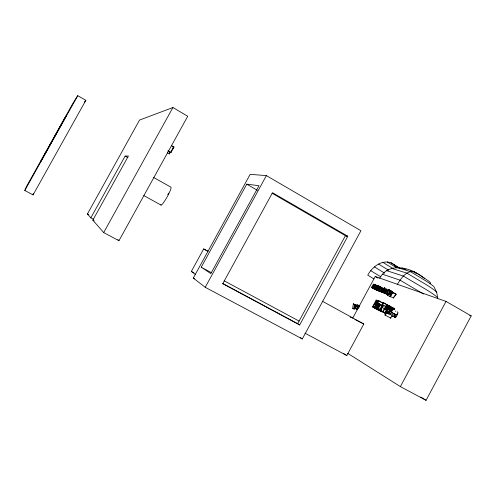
<?xml version="1.0" encoding="UTF-8"?>
<svg xmlns="http://www.w3.org/2000/svg" width="496" height="496" viewBox="0 0 496 496"><rect width="100%" height="100%" fill="white"/><g stroke="black" fill="none" stroke-linecap="round" stroke-linejoin="round"><path stroke-width="0.74" d="M373.066 287.457L371.907 286.8L372.13 287.475L372.812 286.979L372.676 285.628L373.345 284.344A1.358 0.515 -60.4 0 1 373.792 284.034L377.233 286.074M394.773 316.324L395.343 314.532L396.961 315.245C397.445 314.458 398.902 311.817 397.06 311.903M393.278 308.593L392.999 309.888M382.112 291.803L383.78 289.521A0.949 0.372 -60.3 0 1 384.053 289.521L382.862 292.094L384.388 289.602L384.295 289.038L383.712 289.304L384.295 287.761L382.112 291.803L385.262 293.545M380.531 291.301L380.829 291.877L381.48 291.425M354.299 305.654L355.204 304.823L356.481 305.536L356.909 304.742L358.527 305.53L358.093 305.288L357.666 306.088L356.382 305.375L354.566 307.036L354.975 304.594L353.35 303.8L352.687 308.351L354.324 309.163L354.485 307.756L356.847 305.629M33.077 194.897L85.839 100.316L77.742 95.678L72.893 103.379L26.499 186.459L24.8 190.489L33.077 194.897L33.3 193.372M386 313.497L381.325 310.887L381.951 307.371L384.04 305.567L383.582 305.369L381.517 307.21L383.817 302.932L390.619 306.745M386.607 293.415L386.948 294.258L387.655 293.62M378.088 290.371L378.057 290.52A0.973 0.378 -60.4 0 0 378.175 290.873L378.634 290.73M385.51 313.274L380.841 310.67L381.393 307.774L379.88 310.242L379.514 310.081L383.451 302.777L383.817 302.932M379.297 290.854L379.521 291.344L379.676 290.923M376.979 289.912C377.382 291.381 379.713 288.889 379.595 287.736A1.283 0.496 -60.4 0 0 379.521 287.258L379.297 287.172M172.292 149.476L172.385 149.78L173.352 147.696M392.032 292.07L390.972 295.077L390.079 296.23L393.316 298.022L396.205 294.215L392.968 292.423L391.431 294.494L392.032 292.07L395.275 293.861L392.268 292.156M389.23 307.78L388.852 307.619L384.908 314.929L385.287 315.103L386.496 312.864L386.607 313.261C388.585 314.421 392.088 306.888 388.932 308.338L389.23 307.78L391.933 309.293M381.436 291.536L382.348 289.193C377.747 296.434 384.673 282.267 381.133 290.631L382.627 288.505L381.883 290.923L383.495 288.833L381.436 291.536L384.375 293.198M172.093 149.618L170.94 152.396L174.028 147.014L171.486 145.557M396.955 314.383L397.253 313.732M394.661 314.935L394.977 314.297M396.961 315.245L389.906 311.494C388.994 312.381 389.186 314.669 390.767 313.46L396.23 316.51L395.696 317.502L394.909 317.663L394.258 317.198M384.239 290.929L383.96 291.58A0.924 0.36 -60.3 0 0 383.947 292.001C385.845 292.156 382.503 293.21 383.879 291.158C384.276 289.143 386.7 289.143 385.094 291.257L384.239 290.929L385.423 291.598M347.684 353.326L400.371 386.607L426.07 400.322L471.2 315.89L446.034 301.419L375.212 276.495L352.6 318.376M400.371 386.607L446.034 301.419M378.684 286.434C378.653 285.033 380.81 289.472 382.081 287.661L378.956 285.932M378.566 290.42L380.116 287.55L380.147 287.947L380.723 287.686L379.502 290.786L380.482 288.164A0.936 0.366 -60.3 0 0 380.215 288.164L378.566 290.42L381.486 292.07M375.701 289.304L378.597 290.941L378.764 290.637L375.869 289.001L375.28 289.236A0.98 0.372 -60.4 0 1 375.168 288.889L375.193 288.74A1.104 0.422 -60.4 0 1 375.416 288.195C375.584 287.457 377.94 286.979 376.315 286.769C378.405 284.716 375.844 290.631 375.869 289.001M380.624 288.281L381.263 287.544L380.823 288.362M381.585 288.077L382.081 287.661M379.341 310.217L377.723 309.864L372.502 306.95L376.191 300.105L376.941 300.421M374.654 303.806L373.29 306.342C374.523 307.204 375.739 305.183 375.36 304.153L374.654 303.806L375.962 304.538M376.148 301.041L375.063 303.05L376.042 303.192L376.675 302.374L376.923 301.593L376.148 301.041L377.45 301.773M304.978 333.188L346.803 355.545L363.81 324.012L322.301 301.208M374.747 307.954L380.364 311.042L374.747 307.954L378.628 300.756L383.582 303.484M375.106 308.115L378.987 300.905M377.909 304.172L378.386 303.285L379.583 303.75L377.177 309.039L376.817 308.878L377.121 308.326L375.937 308.624A1.786 0.707 -60.8 0 1 375.838 308.047L375.887 307.774A2.015 0.794 -60.8 0 1 376.29 306.776L377.499 305.431L378.665 305.455L378.938 304.222L377.909 304.172L379.223 304.91M384.543 292.745L386.117 289.825L386.148 290.228L386.744 289.968L385.51 293.124L386.502 290.458A0.955 0.378 -60.3 0 0 386.223 290.451L384.543 292.745L387.506 294.419M386.917 290.482L387.438 289.509L384.295 287.761M388.25 294.506L386.465 293.496L388.579 289.583L392.206 291.512L391.772 291.834M389.224 289.825L387.116 293.266L388.517 294.023M386.465 293.496L387.109 293.75L387.326 293.347M379.341 309.634C380.785 308.233 377.072 309.616 379.316 306.764C380.283 303.533 381.511 306.77 381.852 304.978C380.506 302.833 378.541 307.098 378.2 308.338A2.3 0.911 -60.8 0 0 378.163 309.417L382.664 311.488M390.488 296.906L387.5 295.219L389.676 291.177L391.084 291.933M389.887 291.257C391.914 291.629 388.089 295.139 387.5 295.219M390.662 292.237C392.764 290.619 390.687 295.833 389.614 294.822A1.017 0.409 -60.3 0 1 389.484 294.45L389.509 294.302A1.153 0.459 -60.3 0 1 389.738 293.731C391.66 291.896 390.947 292.206 391.865 292.919M382.807 311.55L386.607 304.488C389.534 305.034 386.731 310.093 384.617 309.089L383.197 311.724L382.807 311.55L386.155 313.416M386.57 305.462L385.051 308.289L385.962 308.413L386.923 307.272L387.289 306.1L386.57 305.462L387.909 306.218M385.039 312.542L387.909 307.216L388.287 307.377L385.417 312.709L385.039 312.542L386.384 313.298M388.362 306.311L388.864 305.381L389.298 305.567L388.796 306.497L388.362 306.311L394.184 309.516L394.686 308.593L388.864 305.381M386.892 312.127L388.523 309.095C391.04 307.632 388.504 313.373 387.023 312.48L386.892 312.127L388.244 312.883M391.505 312.195C395.628 303.509 384.722 314.483 390.234 314.452L390.767 313.46M393.743 309.33L394.246 308.4L394.686 308.593M390.321 317.942L390.705 318.122L391.908 315.884L392.28 316.51L393.068 316.312M358.286 305.939L357.796 305.666L358.056 305.183L358.546 305.455L358.1 306.323L358.391 306.491L356.791 308.63L356.165 308.859L355.384 308.394C355.973 307.985 357.337 308.531 357.455 306.472L356.661 306.032L356.866 305.641M358.54 306.937L359.234 305.654L359.662 305.889M356.512 309.144L356.085 308.903L357.263 309.467L358.763 306.695L359.191 306.931L358.596 308.041M359.476 306.485L359.736 306.001L359.24 305.728L358.98 306.212L359.476 306.485L357.796 305.666M374.362 284.45C374.387 285.008 372.459 284.233 373.271 285.919C373.606 286.713 372.112 288.808 371.572 287.426L371.907 286.8M374.666 284.915C374.957 283.52 373.996 285.746 375.819 285.566M376.619 286.545L374.889 285.572L375.137 284.685L373.345 288.306L376.619 290.135L376.848 289.707M373.736 288.511L373.953 287.308L375.249 285.702L377.692 287.06M374.573 288.864C374.685 288.858 373.457 288.616 374.393 287.593C377.741 282.36 372.856 289.534 374.964 288.145L376.303 286.105L374.573 288.864L377.661 290.575L377.772 289.137L378.82 287.444M377.32 286.459L377.803 286.049L376.383 289.571L379.806 291.412M380.246 288.033L377.921 286.719L378.367 285.901L377.592 286.595M376.762 289.689L376.979 288.474L378.287 286.855L381.343 288.56M299.683 324.961L297.681 323.677L345.427 235.637L347.795 236.232L299.683 324.961L222.766 283.7L272.515 192.715L347.795 236.232M302.306 338.942L360.927 230.721L266.377 175.603L250.158 174.35L193.297 278.058L205.22 287.302L302.306 338.942L300.415 337.646M205.22 287.302L266.377 175.603M195.418 274.455L191.338 271.43L203.676 248.936L207.743 251.15M201.233 267.195L246.748 184.165L258.974 185.702L210.825 273.631L201.233 267.195L211.445 272.688M90.836 217.874L125.11 156.079L128.408 156.011L92.839 220.162L103.689 232.581L118.959 240.709L187.742 116.25L172.918 107.533L139.537 120.069L87.432 213.974L90.836 217.874L93.434 219.263M103.689 232.581L172.918 107.533M169.824 152.52L170.14 152.229L169.21 153.909L170.326 152.08M24.8 190.489L77.742 95.678M394.469 314.644L394.828 314.018M172.831 148.422L173.092 148.013M172.806 148.261L173.023 147.913M397.315 284.45C400.855 278.733 405.542 271.355 413.05 271.293L415.344 272.484A21.607 1.835 27.9 0 1 424.601 278.436M399.764 268.088A21.607 1.835 27.9 0 1 391.115 262.806C381.517 259.476 372.136 267.108 367.734 275.131L372.713 278.194A43.474 2.685 28.1 0 0 373.872 278.882M379.663 278.225C388.585 261.739 410.694 267.418 422.648 277.041A27.255 2.294 27.9 0 1 430.013 283.414M394.438 296.199L396.205 294.215M393.985 296.782L393.316 298.022M84.382 102.095L85.839 100.316M173.383 147.386L174.028 147.014M382.162 311.438L381.207 311.562A1.786 0.713 -60.8 0 1 381.095 311.221M383.241 289.459L383.718 289.385M375.212 289.459L374.437 289.044M395.684 316.777L396.23 316.51M384.654 312.598L383.458 312.368M355.31 308.264L354.423 308.028M376.65 285.653L377.183 285.932M376.619 290.135L376.222 289.931M173.259 147.039L172.124 146.308M170.295 152.421L167.766 150.976M395.194 310.93L395.684 311.302M410.316 270.952L415.344 272.484L416.169 273.786M396.763 267.412L410.155 271.504L424.849 280.283A32.519 2.666 27.9 0 1 434.298 287.382L436.734 292.51L437.739 298.071A40.529 2.976 28 0 0 425.971 289.453L403.384 276.074L386.694 270.673M391.561 268.342L406.856 273.122L425.983 284.512A37.045 2.902 28 0 1 436.734 292.51M354.758 307.712L355.384 307.557L356.277 305.92L357.455 306.472M382.497 274.238L399.993 280.153L423.485 293.985M469.749 315.363L471.2 315.89M392.206 291.512L388.579 289.583M378.008 286.31L375.137 284.685M374.889 285.572L375.249 285.702M377.921 286.719L378.287 286.855M392.968 292.423L390.079 296.23M375.559 289.751L371.572 287.426M378.597 290.941L375.9 289.385M382.224 292.361L379.304 290.706M383.6 292.894L380.668 291.239M401.934 267.933L406.044 269.588M391.958 307.495L392.72 307.818M372.502 306.95C375.813 308.289 376.6 302.616 377.363 300.663M380.841 310.67L381.325 310.887M384.834 313.044L385.206 313.212L379.514 310.081M358.056 305.183L359.736 306.001M355.204 304.823L357.666 306.088M357.573 306.144L358.763 306.695M355.613 307.973L354.572 307.563M354.212 307.836L355.384 308.394M350.089 317.006L351.459 317.707M354.888 319.461L363.81 324.012M193.297 278.058L194.661 278.783M87.432 213.974L88.79 214.7M191.338 271.43L193.967 272.837M92.839 220.162L94.184 220.881M224.13 280.786L299.082 321.086M222.673 283.439L297.681 323.677M203.676 248.936L208.078 251.36M357.263 309.467L357.697 309.702M354.324 309.163L353.859 308.909L354.522 304.339L354.975 304.594M352.687 308.351L353.152 308.605M143.784 195.56L161.095 205.108M356.909 304.742L357.343 304.984M353.35 303.8L353.803 304.048M383.197 311.724L385.882 313.218M377.177 309.039L382.466 311.984L376.817 308.878M384.908 314.929L390.705 318.122M378.386 303.285L380.358 304.389M153.568 177.463L170.773 187.091A10.286 1.432 -60.9 0 1 167.096 196.98A10.286 1.432 -60.9 0 1 160.809 204.854M388.523 309.095L389.875 309.851M377.258 304.439L375.949 303.707L377.239 304.476M389.906 311.494L395.343 314.532M381.951 307.371L384.617 308.865M384.617 309.089L386.626 310.217M390.234 314.452L395.696 317.502M387.171 313.236L388.523 313.993M125.11 156.079L127.807 157.598M383.451 302.777L388.759 305.753M378.628 300.756L383.216 303.329M388.796 306.497L394.184 309.516M376.191 300.105L378.144 301.202M388.852 307.619L391.549 309.132M387.909 307.216L391.66 309.268M383.582 305.369L386.241 306.857M386.117 289.825L388.101 290.91M378.169 285.826L381.263 287.544M382.627 288.505L384.388 289.497M378.913 286.514L381.815 288.164M381.914 288.232L384.257 289.559M374.716 284.338L377.803 286.049M380.116 287.55L382.652 288.945M376.104 286.031L378.033 287.085M376.303 286.762L377.462 287.42M390.067 294.903L391.27 295.579M386.682 293.099L388.306 293.942M388.976 294.401L390.767 295.411M387.109 293.75L388.306 294.419M384.406 292.479L387.364 294.153M385.305 293.043L388.269 294.723M383.067 292.175L386.018 293.843L382.317 291.884M388.796 290.148L391.989 291.915M389.676 291.177L392.063 292.528M167.425 152.824L169.322 153.903M375.212 276.495L378.101 278.138M168.398 150.939L171.058 152.39M246.748 184.165L257.43 190.315M272.013 193.211L346.698 236.394M370.723 270.636L375.633 273.687A42.718 2.895 28.1 0 0 380.835 276.756M420.819 397.036L426.07 400.322M374.418 266.842L379.149 269.818A40.529 2.976 28 0 0 384.741 273.129M378.578 264.008L383.042 266.836A37.045 2.902 28 0 0 388.653 270.171M382.943 262.322L387.054 264.951A32.519 2.666 27.9 0 0 393.167 268.572M343.548 353.462L346.803 355.545M387.215 261.907L390.929 264.294A27.255 2.294 27.9 0 0 396.068 267.35M391.115 262.806L397.234 266.823A15.965 1.345 27.9 0 0 398.995 267.89M117.893 239.611L118.959 240.709M394.37 264.982L396.347 267.741M168.559 193.136A7.192 0.998 -60.9 0 1 167.822 194.686M378.888 287.463A1.283 0.496 -60.4 0 1 379.353 287.196M391.97 309.975L391.499 311.333L390.278 310.8L391.412 309.578L391.97 309.975M385.349 290.079L385.094 290.805L384.443 290.557L385.051 289.881L385.349 290.079M379.31 287.835C377.816 292.311 377.251 287.55 379.31 287.835M390.11 292.001L388.783 293.93L389.496 291.983L390.11 292.001M389.868 294.016L390.172 294.364L390.904 293.347L389.868 294.016M376.507 307.291L376.464 307.83L377.016 307.923L378.287 306.156L377.326 306.162L376.507 307.291M375.534 288.461L375.813 288.79L376.507 287.816L375.534 288.461M378.442 286.917L376.898 289.769L378.442 286.917M374.207 285.312L372.682 288.133L374.207 285.312M64.635 118.339L40.56 161.87L66.185 115.977L64.635 118.339"/></g></svg>
